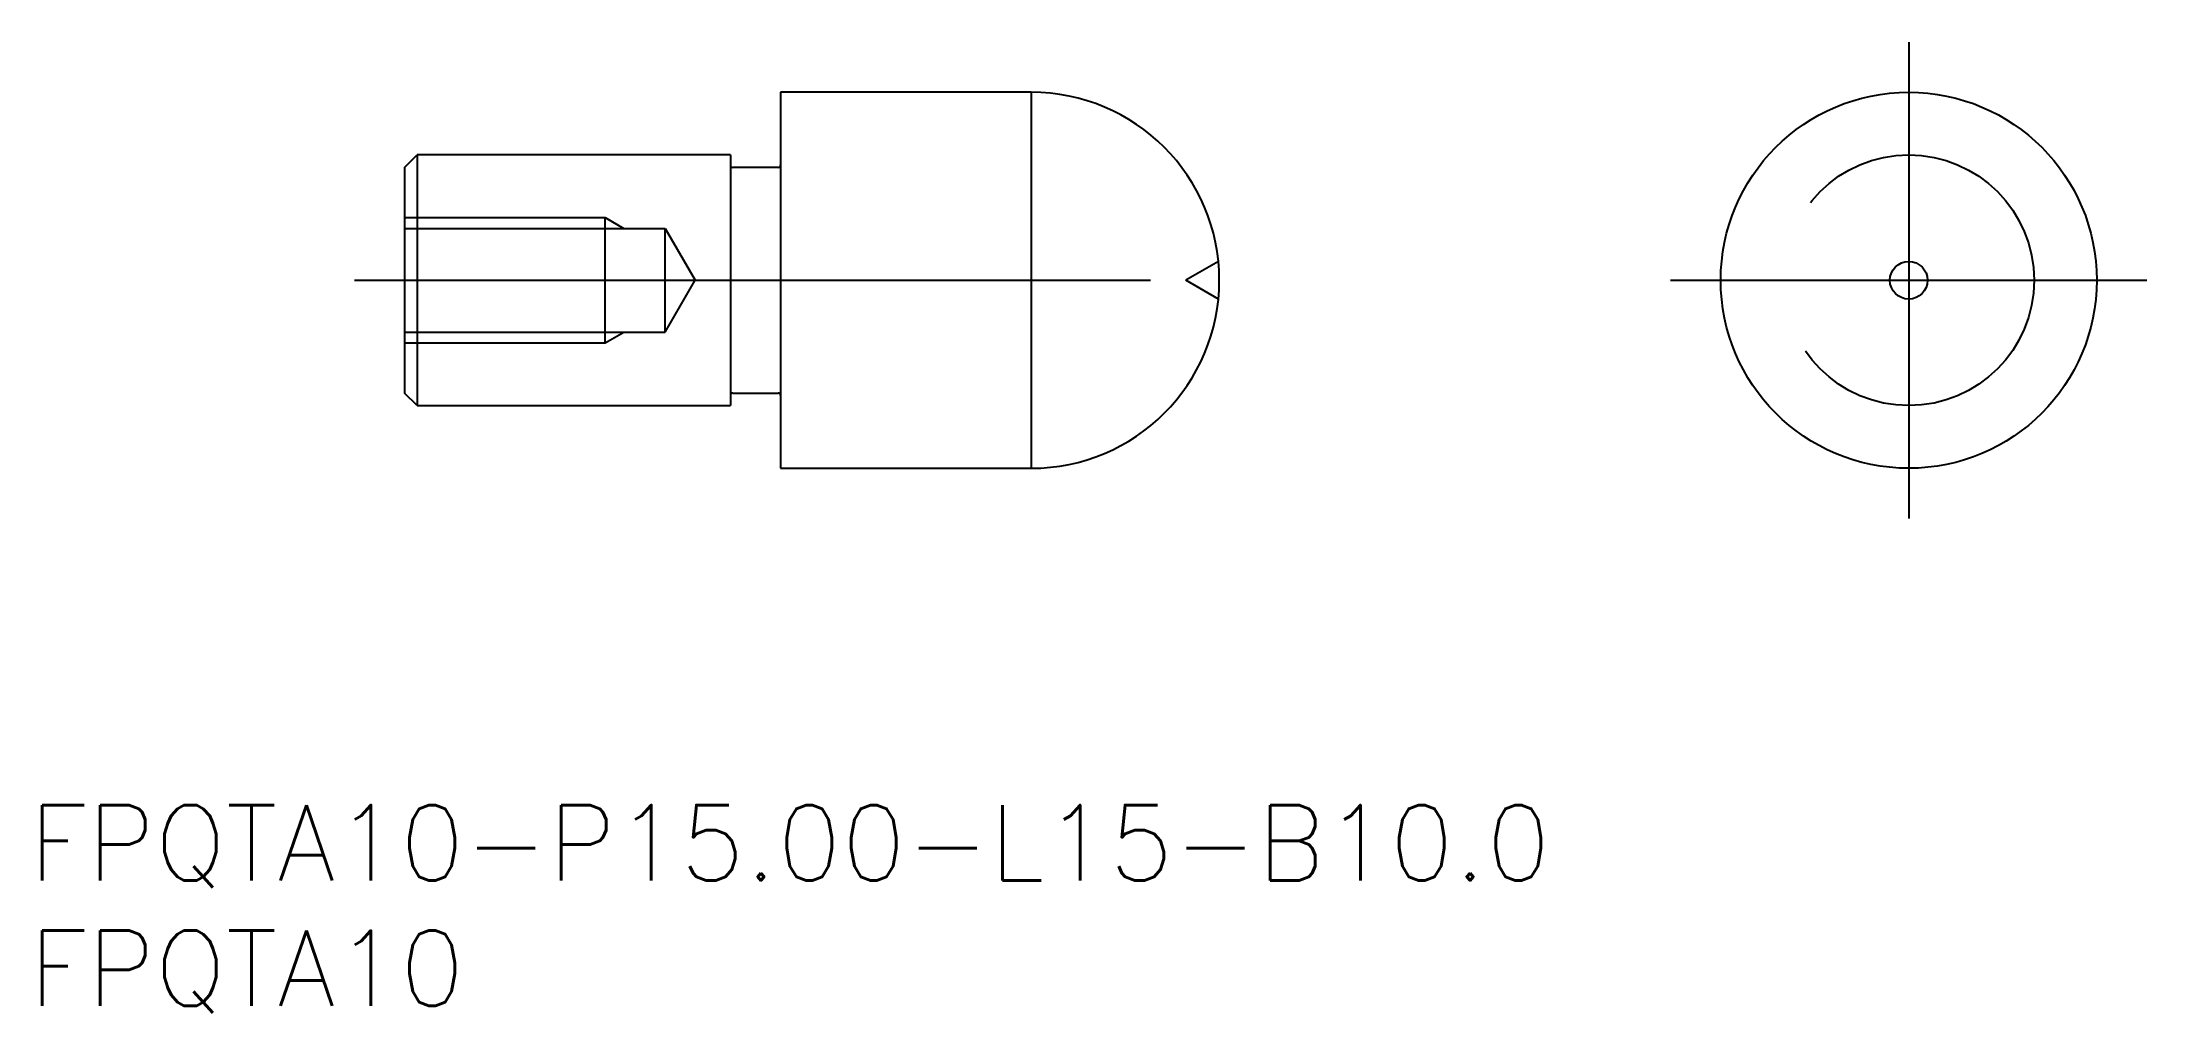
# Model space of a CAD drawing. Extents: x -74.5 to 9.5, y -29.2 to 9.5.
import ezdxf

# ---------------------------------------------------------------- set-up
doc = ezdxf.new("R2010")
doc.units = 0
doc.linetypes.add('CENTER', pattern=[50.8, 31.75, -6.35, 6.35, -6.35])
doc.linetypes.add('DASHED', pattern=[19.05, 12.7, -6.35])
doc.layers.get('0').update_dxf_attribs({"linetype": 'CONTINUOUS'})
doc.layers.add('CENTER', color=1, linetype='CENTER')
doc.styles.get("Standard").update_dxf_attribs({"font": 'txt.shx', "height": 3, "bigfont": 'bigfont.shx'})

msp = doc.modelspace()

# ---------------------------------------------------------------- linework, layer by layer
at = {"color": 7, "linetype": 'CONTINUOUS'}
for p, q in [((-45, 7.5), (-45, -7.5)), ((-35, 7.5), (-45, 7.5)), ((-35, 7.5), (-35, -7.5)), ((-60, 4.5), (-59.5, 5)), ((-60, 4.5), (-60, -4.5)), ((-47, 5), (-59.5, 5)), ((-59.5, 5), (-59.5, -5)), ((-47, 5), (-47, -5)), ((-45.1, 4.5), (-46.9, 4.5)), ((-59.5, -5), (-60, -4.5)), ((-59.5, -5), (-47, -5)), ((-46.9, -4.5), (-45.1, -4.5)), ((-45, -7.5), (-35, -7.5))]:
    msp.add_line(p, q, dxfattribs=at)
at = {"color": 3, "linetype": 'DASHED'}
for p, q in [((-60, 2.5), (-52, 2.5)), ((-60, 2.067), (-49.6, 2.067)), ((-52, -2.5), (-52, 2.5)), ((-52, 2.5), (-51.25, 2.067)), ((-49.6, -2.067), (-49.6, 2.067)), ((-49.6, 2.067), (-48.407, 0)), ((-27.538, 0.75), (-28.837, 0)), ((-27.538, -0.75), (-28.837, 0)), ((-49.6, -2.067), (-48.407, 0)), ((-60, -2.067), (-49.6, -2.067)), ((-60, -2.5), (-52, -2.5)), ((-52, -2.5), (-51.25, -2.067))]:
    msp.add_line(p, q, dxfattribs=at)
at = {"color": 7, "linetype": 'CONTINUOUS'}
for radius in [7.5, 0.75]:
    msp.add_circle((0, 0), radius, dxfattribs=at)
at = {"color": 3, "linetype": 'DASHED'}
msp.add_circle((0, 0), 5, dxfattribs=at)
at = {"color": 7, "linetype": 'CONTINUOUS'}
for centre, radius, start, end in [((-35, 0), 7.5, 270, 90), ((-46.9, 4.6), 0.1, 180, 270), ((-45.1, 4.6), 0.1, 270, 0), ((-46.9, -4.6), 0.1, 90, 180), ((-45.1, -4.6), 0.1, 0, 90)]:
    msp.add_arc(centre, radius, start, end, dxfattribs=at)
at = {"layer": 'CENTER', "color": 1, "linetype": 'CENTER'}
for p, q in [((0, 9.5), (0, -9.5)), ((-62, 0), (-25.5, 0)), ((-9.5, 0), (9.5, 0))]:
    msp.add_line(p, q, dxfattribs=at)

# ---------------------------------------------------------------- texts
at = {"color": 7, "linetype": 'CONTINUOUS'}
for s, p in [('FPQTA10-P15.00-L15-B10.0', (-74.971, -23.937)), ('FPQTA10', (-74.971, -28.937))]:
    msp.add_text(s, height=3, dxfattribs=at).set_placement(p)

doc.saveas('drawing.dxf')
